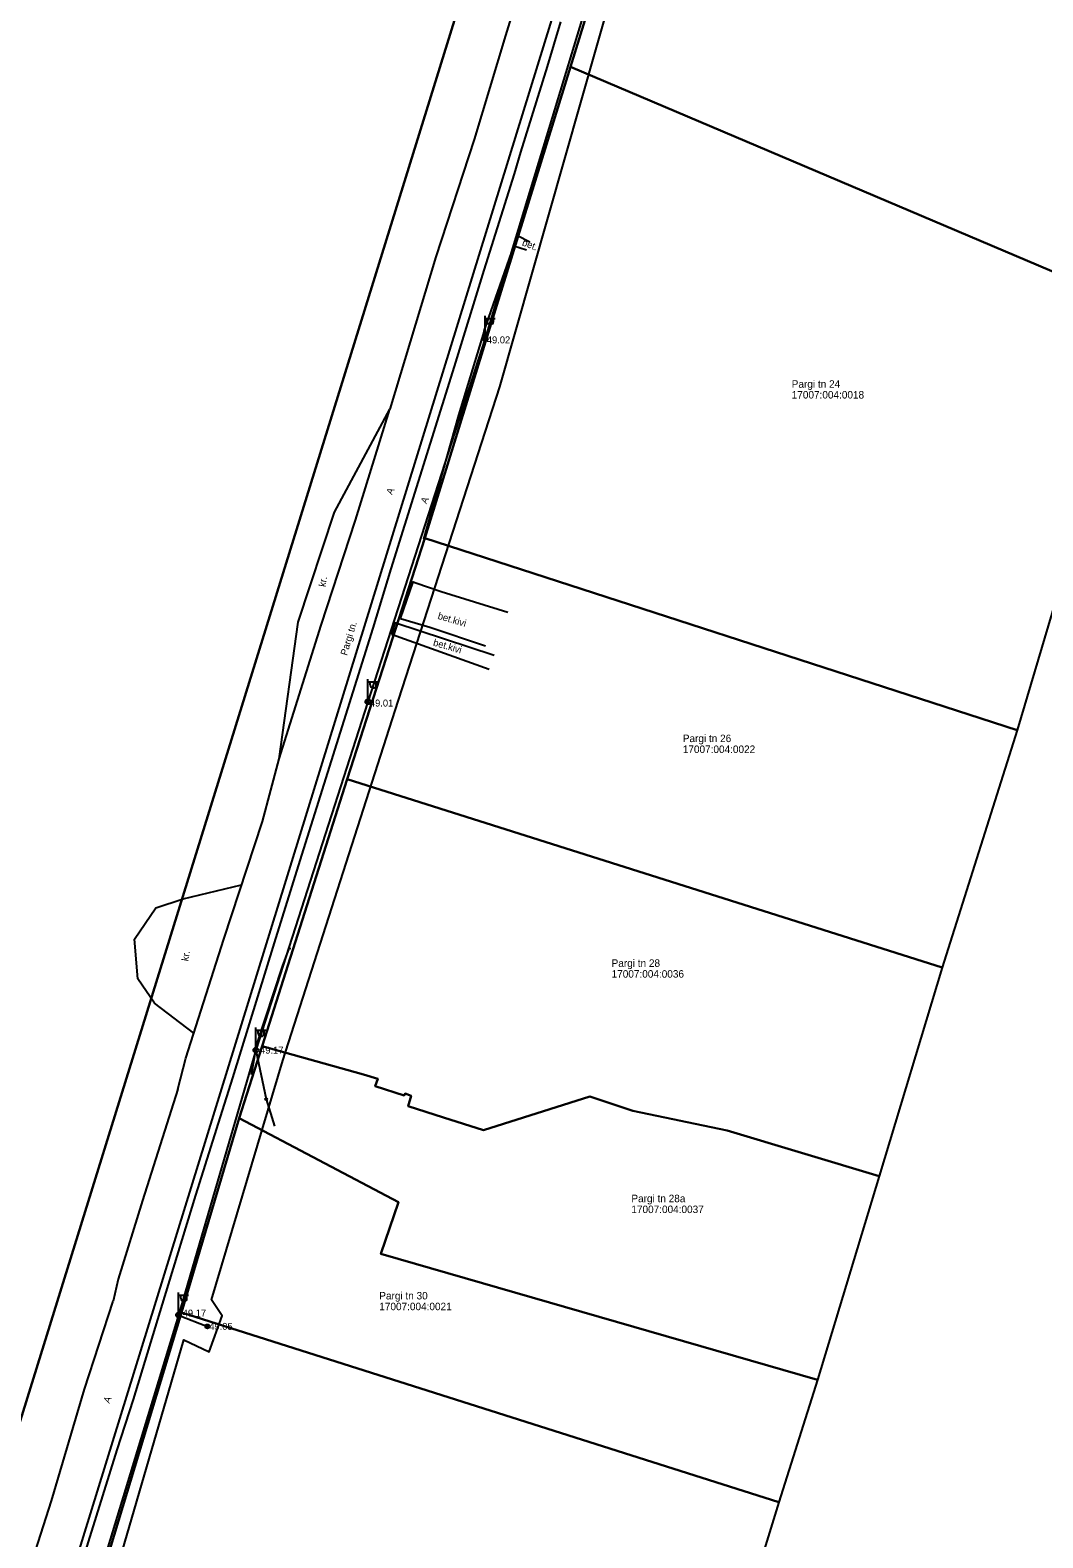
# Model space of a CAD drawing. Extents: x 641523 to 642227, y 6455262 to 6456242.
# Drawn here: x 641952.7 to 642054.1, y 6455563.8 to 6455714.8 of the extents above; entities that cross this region are included whole.
import ezdxf

# ---------------------------------------------------------------- set-up
doc = ezdxf.new("R2010")
doc.units = 0
for name, color, linetype in [('KORGUS-EH2000', 7, 'Continuous'), ('MOOTKOOD', 7, 'Continuous'), ('MOOTKORG-EH2000', 7, 'Continuous'), ('MOOTMPUNKT', 7, 'Continuous'), ('MOOTNR', 7, 'Continuous'), ('MOOTPIIR', 7, 'Continuous'), ('MPOHULIIN', 7, 'Continuous'), ('PIIR', 7, 'Continuous'), ('POST', 7, 'Continuous'), ('TEE', 7, 'Continuous')]:
    doc.layers.add(name, color=color, linetype=linetype)

msp = doc.modelspace()

# ---------------------------------------------------------------- linework, layer by layer
at = {"layer": 'MOOTMPUNKT'}
for centre in [(641998.21, 6455683.93), (641986.48, 6455647.53), (641975.26, 6455612.64), (641976.29, 6455607.73), (641967.52, 6455586.11), (641970.4, 6455584.97)]:
    msp.add_circle(centre, 0.1, dxfattribs=at)
at = {"layer": 'MOOTPIIR'}
for points in [[(642030.78, 6455799.77), (641955.14, 6455554.84)], [(641958.62, 6455551.32), (641968.05, 6455583.61), (641970.59, 6455582.43), (641971.88, 6455586.03), (641970.82, 6455587.64), (641977.97, 6455611.61), (641989.21, 6455646.65), (641999.68, 6455679.06), (642011.07, 6455719.06)]]:
    msp.add_lwpolyline(points, dxfattribs=at)
at = {"layer": 'MPOHULIIN'}
for points in [[(642009.38, 6455720.7), (641998.21, 6455683.93), (641986.48, 6455647.53), (641975.26, 6455612.64), (641976.29, 6455607.73), (641977.12, 6455605.02)], [(641975.26, 6455612.64), (641967.52, 6455586.11), (641957.83, 6455554.32)]]:
    msp.add_lwpolyline(points, dxfattribs=at)
at = {"layer": 'PIIR'}
for points in [[(641995.46, 6455716.76), (641924.53, 6455488.13), (641909.6, 6455493.46), (641903.4, 6455476.06), (641803.46, 6455511.64), (641821.16, 6455560.52), (641767.09, 6455580.44), (641823.46, 6455713.01), (641828.98, 6455724.56), (641851.64, 6455771.86), (641899.83, 6455755.4), (641896.22, 6455741.2), (641988.51, 6455718.47)], [(642024.53, 6455768.56), (642078.87, 6455752.34), (642060.64, 6455698), (642057.2, 6455689.71), (642006.77, 6455711.12)], [(642006.77, 6455711.12), (642057.2, 6455689.71), (642064.02, 6455686.82), (642051.5, 6455644.68), (641992.17, 6455663.9)], [(641992.17, 6455663.9), (642051.5, 6455644.68), (642044, 6455620.91), (641984.41, 6455639.78)], [(641984.41, 6455639.78), (642044, 6455620.91), (642037.68, 6455600.02), (642022.46, 6455604.58), (642013.02, 6455606.55), (642008.72, 6455608.01), (641998.07, 6455604.62), (641994.05, 6455605.89), (641990.5, 6455607.04), (641990.82, 6455608.07), (641990.2, 6455608.29), (641990.12, 6455608.08), (641987.21, 6455609.03), (641987.46, 6455609.77), (641986.04, 6455610.21), (641975.89, 6455613.02)], [(641975.89, 6455613.02), (641986.04, 6455610.21), (641987.46, 6455609.77), (641987.21, 6455609.03), (641990.12, 6455608.08), (641990.2, 6455608.29), (641990.82, 6455608.07), (641990.5, 6455607.04), (641994.05, 6455605.89), (641998.07, 6455604.62), (642008.72, 6455608.01), (642013.02, 6455606.55), (642022.46, 6455604.58), (642037.68, 6455600.02), (642031.5, 6455579.63), (641987.78, 6455592.23), (641989.56, 6455597.4), (641973.59, 6455605.82)], [(641973.59, 6455605.82), (641989.56, 6455597.4), (641987.78, 6455592.23), (642031.5, 6455579.63), (642027.65, 6455567.35), (641967.8, 6455586.35)], [(641967.8, 6455586.35), (642027.65, 6455567.35), (642020.41, 6455543.83), (642016.63, 6455520.78), (641953.88, 6455540.33)]]:
    msp.add_lwpolyline(points, close=True, dxfattribs=at)
for points in [[(642024.53, 6455768.56), (642006.77, 6455711.12), (641992.17, 6455663.9), (641984.41, 6455639.78), (641975.89, 6455613.02), (641973.59, 6455605.82), (641967.8, 6455586.35), (641953.88, 6455540.33), (641936.22, 6455483.37), (641933.24, 6455473.22), (641925.89, 6455449.53), (641918.01, 6455425.3), (641908.07, 6455392.97), (641900.33, 6455368.07), (641891.43, 6455334.74), (641884.55, 6455324.72)], [(641879.75, 6455346.68), (641919.05, 6455470.43), (641924.53, 6455488.13), (641995.46, 6455716.76)]]:
    msp.add_lwpolyline(points, dxfattribs=at)
at = {"layer": 'POST'}
for p, q in [((641998.21, 6455684.18), (641998.21, 6455686.18)), ((641998.21, 6455685.93), (641999.21, 6455685.93)), ((641998.44, 6455685.61), (641998.44, 6455685.93)), ((641999.05, 6455685.61), (641999.05, 6455685.93)), ((641986.48, 6455647.78), (641986.48, 6455649.78)), ((641986.48, 6455649.53), (641987.48, 6455649.53)), ((641986.71, 6455649.21), (641986.71, 6455649.53)), ((641987.32, 6455649.21), (641987.32, 6455649.53)), ((641975.26, 6455612.89), (641975.26, 6455614.89)), ((641975.26, 6455614.64), (641976.26, 6455614.64)), ((641975.49, 6455614.32), (641975.49, 6455614.64)), ((641976.1, 6455614.32), (641976.1, 6455614.64)), ((641967.52, 6455586.36), (641967.52, 6455588.36)), ((641967.52, 6455588.11), (641968.52, 6455588.11)), ((641967.74, 6455587.79), (641967.74, 6455588.11)), ((641968.35, 6455587.79), (641968.35, 6455588.11)), ((641967.52, 6455586.11), (641970.4, 6455584.97))]:
    msp.add_line(p, q, dxfattribs=at)
for centre, radius in [((641998.21, 6455683.93), 0.25), ((641986.48, 6455647.53), 0.25), ((641975.26, 6455612.64), 0.25), ((641967.52, 6455586.11), 0.25), ((641970.4, 6455584.97), 0.2)]:
    msp.add_circle(centre, radius, dxfattribs=at)
for centre in [(641998.74, 6455685.61), (641987.01, 6455649.21), (641975.79, 6455614.32), (641968.05, 6455587.79)]:
    msp.add_arc(centre, 0.306, 180, 0, dxfattribs=at)
at = {"layer": 'TEE'}
for points in [[(642004.33, 6455727.56), (642000.27, 6455714.27), (641997.12, 6455703.86), (641993.28, 6455692.1), (641988.66, 6455676.85)], [(642005.78, 6455715.64), (642004.43, 6455711.17), (642001.76, 6455702.59), (642001.13, 6455700.4), (641998.1, 6455690.77), (641995.12, 6455681.12), (641991.51, 6455669.59), (641988.78, 6455660.85), (641986.99, 6455654.91), (641982.43, 6455640.43), (641979.65, 6455631.63), (641977.1, 6455623.38), (641972.92, 6455609.85), (641971.68, 6455605.96), (641969.2, 6455598.12), (641966.1, 6455587.98), (641962.96, 6455577.65), (641961.34, 6455572.62), (641957.84, 6455561.37)], [(642001.09, 6455693.15), (642001.46, 6455694.21)], [(642002.69, 6455693.56), (642001.46, 6455694.21)], [(641998.11, 6455684.69), (642001.09, 6455693.15)], [(642002.36, 6455692.77), (642001.09, 6455693.15)], [(641998.11, 6455684.69), (641995.55, 6455676.25), (641992.05, 6455663.82)], [(641967.45, 6455608.74), (641968.23, 6455611.85), (641972.05, 6455623.74), (641975.91, 6455635.55), (641977.59, 6455641.82), (641981.79, 6455655.2), (641985.23, 6455665.72), (641988.66, 6455676.85)], [(641977.59, 6455641.82), (641979.51, 6455655.49), (641983.14, 6455666.51), (641988.66, 6455676.85)], [(641989.75, 6455655.86), (641991.01, 6455659.54), (641991.27, 6455659.45), (641993.83, 6455658.56), (642000.49, 6455656.49)], [(641999.12, 6455652.15), (641989.19, 6455655.42), (641988.86, 6455654.29)], [(641989.75, 6455655.86), (641992.67, 6455655), (641998.25, 6455653.12)], [(641988.86, 6455654.29), (641998.62, 6455650.81)], [(641969.03, 6455614.35), (641965.1, 6455617.33), (641963.43, 6455619.79), (641963.09, 6455623.75), (641965.24, 6455626.89), (641967.98, 6455627.8), (641973.83, 6455629.2)], [(641978.76, 6455622.79), (641978.55, 6455622.82), (641977.9, 6455621), (641975.33, 6455613.21), (641974.79, 6455610.18)], [(641967.45, 6455608.74), (641963.89, 6455597.59), (641961.47, 6455589.69), (641960.96, 6455587.49)], [(641946.55, 6455541.08), (641951, 6455555.73), (641954.78, 6455567.51), (641958.1, 6455578.67), (641960.96, 6455587.49)]]:
    msp.add_lwpolyline(points, dxfattribs=at)

# ---------------------------------------------------------------- texts
at = {"layer": 'KORGUS-EH2000'}
for s, p in [('49.02', (641998.39, 6455683.42)), ('49.01', (641986.68, 6455647.05)), ('49.17', (641975.68, 6455612.29)), ('49.17', (641967.93, 6455585.95)), ('49.05', (641970.59, 6455584.62))]:
    msp.add_text(s, height=0.7, dxfattribs=at).set_placement(p)
at = {"layer": 'MOOTKOOD'}
for s, p in [('84', (641998.21, 6455683.98)), ('84', (641986.48, 6455647.58)), ('84', (641975.26, 6455612.69)), ('maj', (641976.29, 6455607.78)), ('84', (641967.52, 6455586.16)), ('88', (641970.4, 6455585.02))]:
    msp.add_text(s, height=0.05, dxfattribs=at).set_placement(p)
at = {"layer": 'MOOTKORG-EH2000'}
for s, p in [('49.02', (641998.21, 6455683.9)), ('49.01', (641986.48, 6455647.5)), ('49.17', (641975.26, 6455612.61)), ('49.08', (641976.29, 6455607.71)), ('49.17', (641967.52, 6455586.09)), ('49.05', (641970.4, 6455584.94))]:
    msp.add_text(s, height=0.05, dxfattribs=at).set_placement(p)
at = {"layer": 'MOOTNR'}
for s, p in [('35', (641998.21, 6455683.83)), ('36', (641986.48, 6455647.43)), ('37', (641975.26, 6455612.54)), ('38', (641976.29, 6455607.63)), ('39', (641967.52, 6455586.01)), ('40', (641970.4, 6455584.87))]:
    msp.add_text(s, height=0.05, dxfattribs=at).set_placement(p)
at = {"layer": 'PIIR'}
for s, p in [('Pargi tn 24', (642028.93, 6455678.98)), ('17007:004:0018', (642028.93, 6455677.9)), ('Pargi tn 26', (642018.02, 6455643.49)), ('17007:004:0022', (642018.02, 6455642.4)), ('Pargi tn 28', (642010.89, 6455620.98)), ('17007:004:0036', (642010.89, 6455619.9)), ('Pargi tn 28a', (642012.87, 6455597.41)), ('17007:004:0037', (642012.87, 6455596.32)), ('Pargi tn 30', (641987.62, 6455587.67)), ('17007:004:0021', (641987.62, 6455586.59))]:
    msp.add_text(s, height=0.75, dxfattribs=at).set_placement(p)
at = {"layer": 'TEE'}
for s, rotation, p in [('bet.', 339.444, (642001.86, 6455693.26)), ('bet.', 339.444, (642001.86, 6455693.26)), ('A', 65.6589, (641988.9, 6455668.2)), ('A', 65.6589, (641992.35, 6455667.29)), ('kr.', 80.0279, (641982.22, 6455659)), ('bet.kivi', 343.8653, (641993.42, 6455655.84)), ('Pargi tn.', 73.232, (641984.38, 6455652.11)), ('bet.kivi', 343.8653, (641992.96, 6455653.17)), ('kr.', 80.0279, (641968.48, 6455621.51)), ('A', 65.6589, (641960.58, 6455577.2))]:
    msp.add_text(s, height=0.7, rotation=rotation, dxfattribs=at).set_placement(p)

doc.saveas('drawing.dxf')
